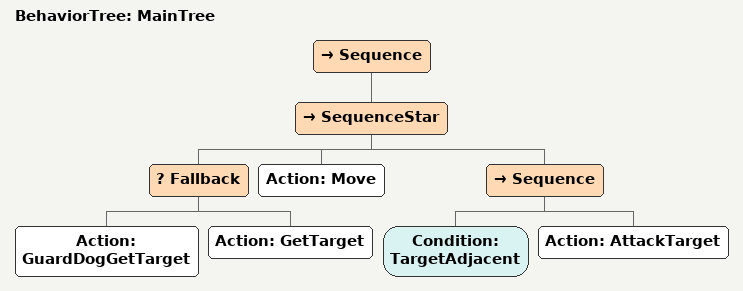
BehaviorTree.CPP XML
<root main_tree_to_execute="MainTree">
    <BehaviorTree ID="MainTree">
        <Sequence>
            <SequenceStar>
                <Fallback>
                    <Action ID="GuardDogGetTarget"/>
					<Action ID="GetTarget"/>
                </Fallback>
                <Action ID="Move"/>
                <Sequence>
                    <Condition ID="TargetAdjacent"/>
                    <Action ID="AttackTarget"/>
                </Sequence>
            </SequenceStar>
        </Sequence>
    </BehaviorTree>
</root>
